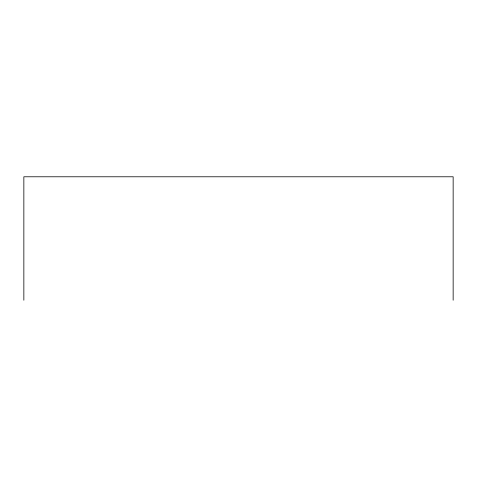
<?xml version="1.0" encoding="UTF-8"?>
<svg xmlns="http://www.w3.org/2000/svg" width="477" height="477" viewBox="0 0 477 477"><rect width="100%" height="100%" fill="white"/><g stroke="black" fill="none" stroke-linecap="round" stroke-linejoin="round"><path stroke-width="0.72" d="M453.15 300.218L453.15 176.782L23.85 176.782L23.85 300.218"/></g></svg>
